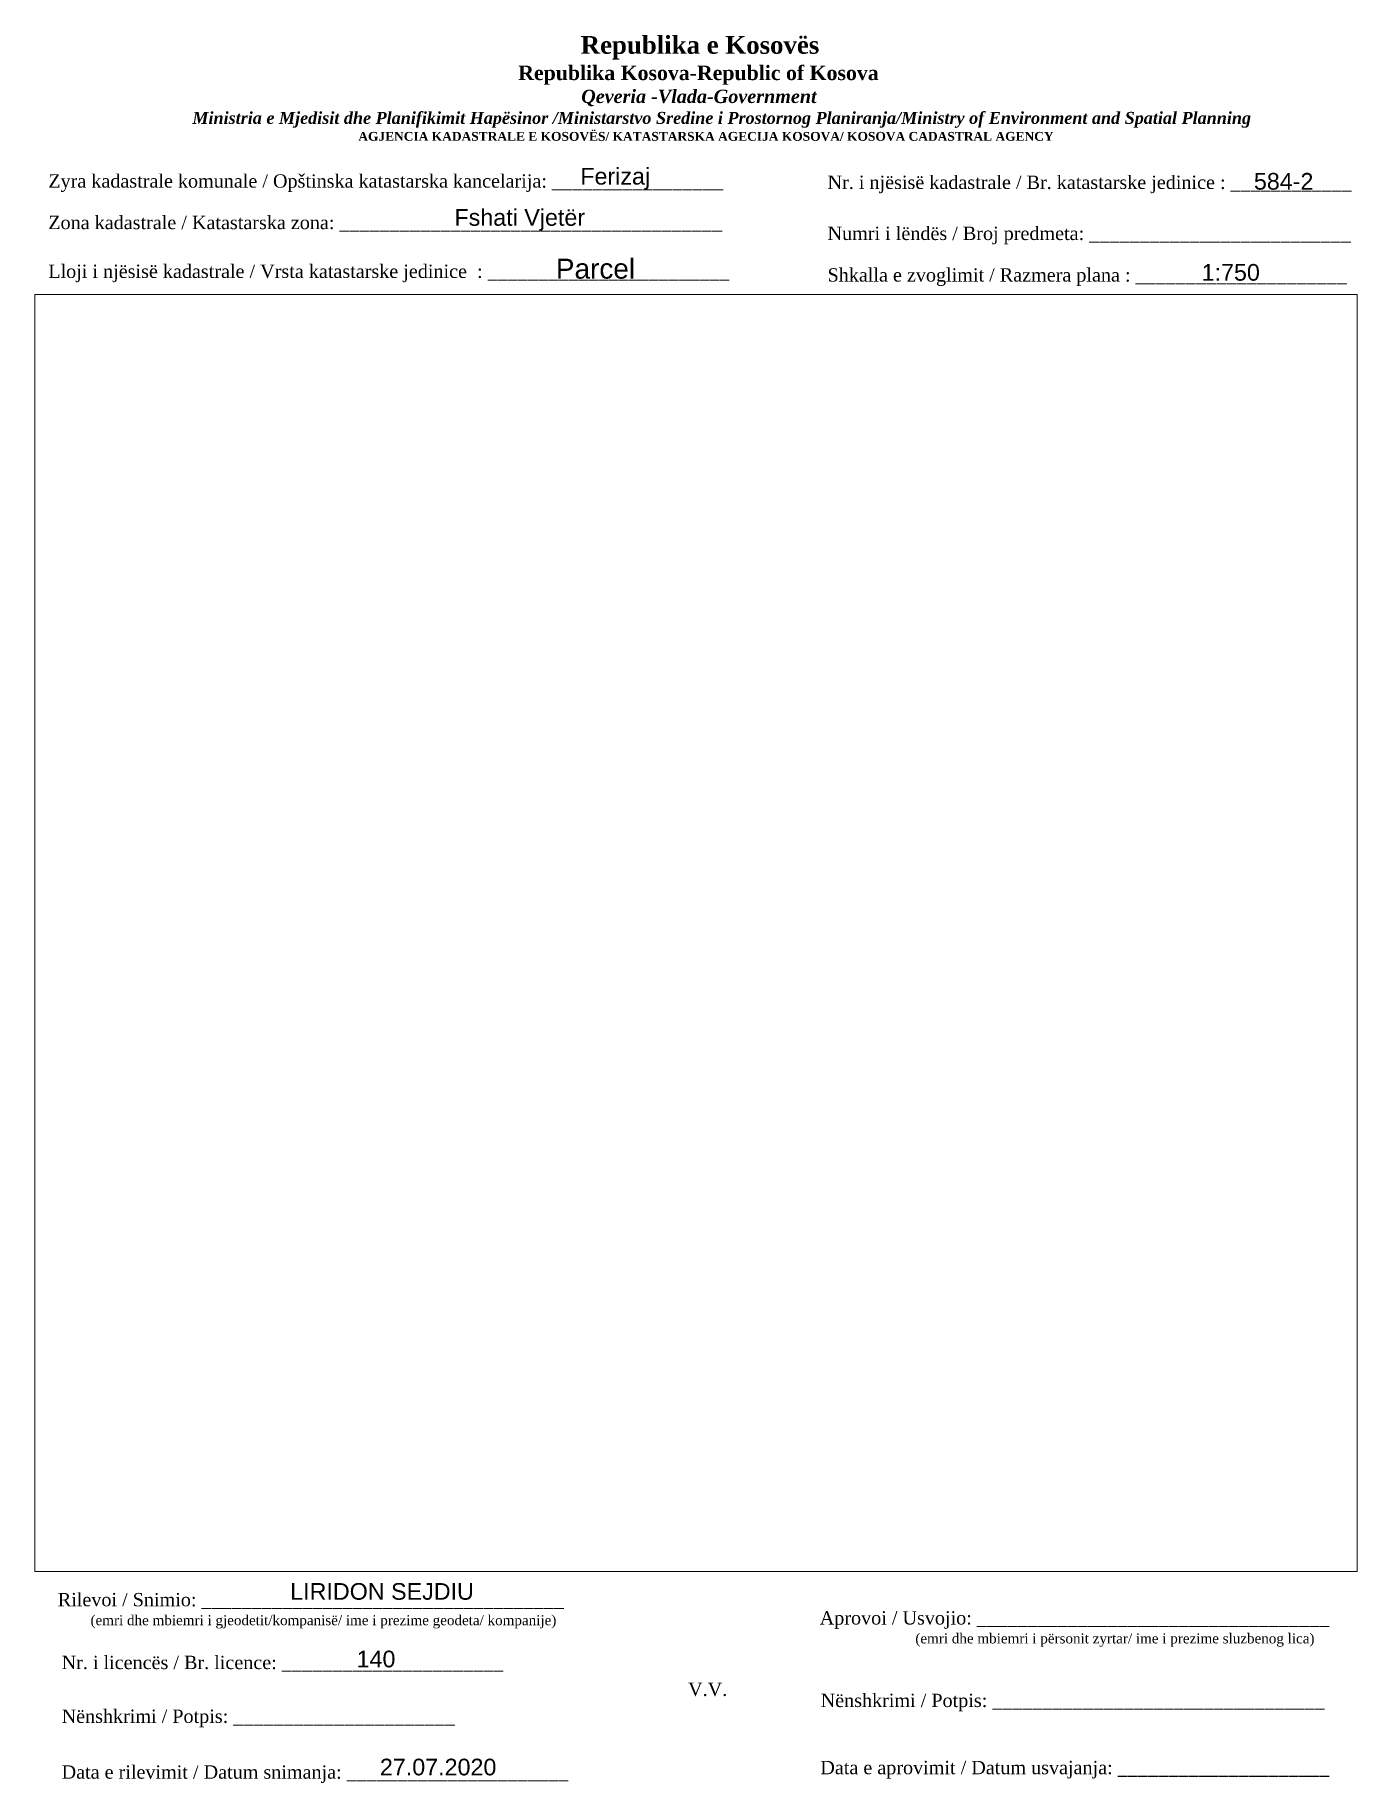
# Paper-space layout 'Manuali' of a CAD drawing. Header units: metres. Extents: x 1 to 199, y 2 to 264.
import ezdxf

# ---------------------------------------------------------------- set-up
doc = ezdxf.new("R2010")
doc.units = ezdxf.units.M
doc.layers.add('Korniza e jashtme', color=7, linetype='Continuous', lineweight=0)
doc.styles.get("Standard").update_dxf_attribs({"font": 'arial.ttf'})

psp = doc.layouts.new('Manuali')

# ---------------------------------------------------------------- texts
for s, insert, char_height, width, attachment_point in [('\\pi77.297;{\\fBook Antiqua|b1|i0|c0|p18;\\H1.333x;Republika e Kosovës\\fTimes New Roman|b1|i0|c0|p18;\\P\\pi67.927;\\fBook Antiqua|b1|i0|c0|p18;\\H0.8125x;Republika Kosova-Republic of Kosova\\fTimes New Roman|b1|i0|c0|p18;\\P\\pi77.378;\\fBook Antiqua|b1|i1|c0|p18;\\H0.9233x;Qeveria -Vlada-Government \\P\\pi13.032,l6,t23.033;\\fTimes New Roman|b1|i1|c0|p18;\\H0.9x;Ministria e Mjedisit dhe Planifikimit Hapësinor /Ministarstvo Sredine i Prostornog Planiranja/Ministry of Environment and Spatial Planning\\P\\pi43.931,l0,tz;\\fBook Antiqua|b1|i0|c0|p18;\\H0.7406x;AGJENCIA KADASTRALE E KOSOVËS/ KATASTARSKA AGECIJA KOSOVA/ KOSOVA CADASTRAL AGENCY}', (5.57, 263.93), 2, 191.8237, 1), ('Ferizaj', (88.05, 242.51), 2.5, 9.9735, 5), ('{\\fTimes New Roman|b0|i0|c0|p18;Zyra kadastrale komunale / Opštinska katastarska kancelarija: _________________}', (2.98, 243.18), 2, 100.6873, 1), ('{\\fTimes New Roman|b0|i0|c0|p18;Nr. i njësisë kadastrale / Br. katastarske jedinice : ____________}', (119.91, 242.98), 2, 79.9484, 1), ('584-2', (188.35, 242.11), 2.5, 9.6047, 5), ('{\\fTimes New Roman|b0|i0|c0|p18;Zona kadastrale / Katastarska zona: ______________________________________}', (2.98, 236.95), 2, 100.6873, 1), ('Fshati Vjetër', (73.73, 236.33), 2.5, 46.0411, 5), ('{\\fTimes New Roman|b0|i0|c0|p18;Numri i lëndës / Broj predmeta: __________________________}', (119.91, 235.32), 2, 79.9484, 1), ('{\\fTimes New Roman|b0|i0|c0|p18;Lloji i njësisë kadastrale / Vrsta katastarske jedinice  : ________________________}', (2.98, 229.63), 2, 100.6873, 1), ('{\\fArial|b0|i0|c0|p34;Parcel}', (85.09, 229), 3, 11.2939, 5), ('{\\fTimes New Roman|b0|i0|c0|p18;Shkalla e zvoglimit / Razmera plana : _____________________}', (119.91, 229.08), 2, 79.9484, 1), ('1:750', (180.41, 228.45), 2.5, 10.1784, 5), ('LIRIDON SEJDIU', (53.06, 30.53), 2.5, 27.1816, 5), ('{\\fTimes New Roman|b0|i0|c0|p18;Rilevoi / Snimio: ____________________________________\\P     \\H0.75x;(emri dhe mbiemri i gjeodetit/kompanisë/ ime i prezime geodeta/ kompanije)}', (42.38, 27.65), 2, 74.7958, 5), ('{\\fTimes New Roman|b0|i0|c0|p18; Aprovoi / Usvojio: ___________________________________\\P                    \\H0.75x;(emri dhe mbiemri i përsonit zyrtar/ ime i prezime sluzbenog lica)}', (117.98, 27.58), 2, 83.344, 1), ('{\\fTimes New Roman|b0|i0|c0|p18;Nr. i licencës / Br. licence: ______________________\\P                                }', (4.98, 20.89), 2, 83.344, 1), ('140', (52.16, 20.39), 2.5, 5.3971, 5), ('{\\fTimes New Roman|b0|i0|c0|p18;V.V.                                 }', (101.92, 15.84), 2, 5.7076, 5), ('{\\fTimes New Roman|b0|i0|c0|p18; Nënshkrimi / Potpis: _________________________________}', (118.12, 15.2), 2, 83.344, 1), ('{\\fTimes New Roman|b0|i0|c0|p18;Nënshkrimi / Potpis: ______________________\\P                                 }', (4.98, 12.82), 2, 83.344, 1), ('27.07.2020', (61.48, 4.18), 2.5, 21.186, 5), ('{\\fTimes New Roman|b0|i0|c0|p18;Data e rilevimit / Datum snimanja: ______________________\\P                                 }', (4.98, 4.45), 2, 83.344, 1), ('{\\fTimes New Roman|b0|i0|c0|p18; Data e aprovimit / Datum usvajanja: _____________________}', (118.07, 5.12), 2, 83.344, 1)]:
    psp.add_mtext(s, dxfattribs=dict(insert=insert, char_height=char_height, width=width, attachment_point=attachment_point))

# ---------------------------------------------------------------- viewports
at = {"layer": 'Korniza e jashtme', "view_target_point": (370776.43, 310629.57)}
psp.add_viewport(center=(100.17, 129.35), size=(198.38, 191.6097), view_center_point=(7145072.61, 4379542.99), view_height=143.7073, dxfattribs=at)

doc.saveas('drawing.dxf')
